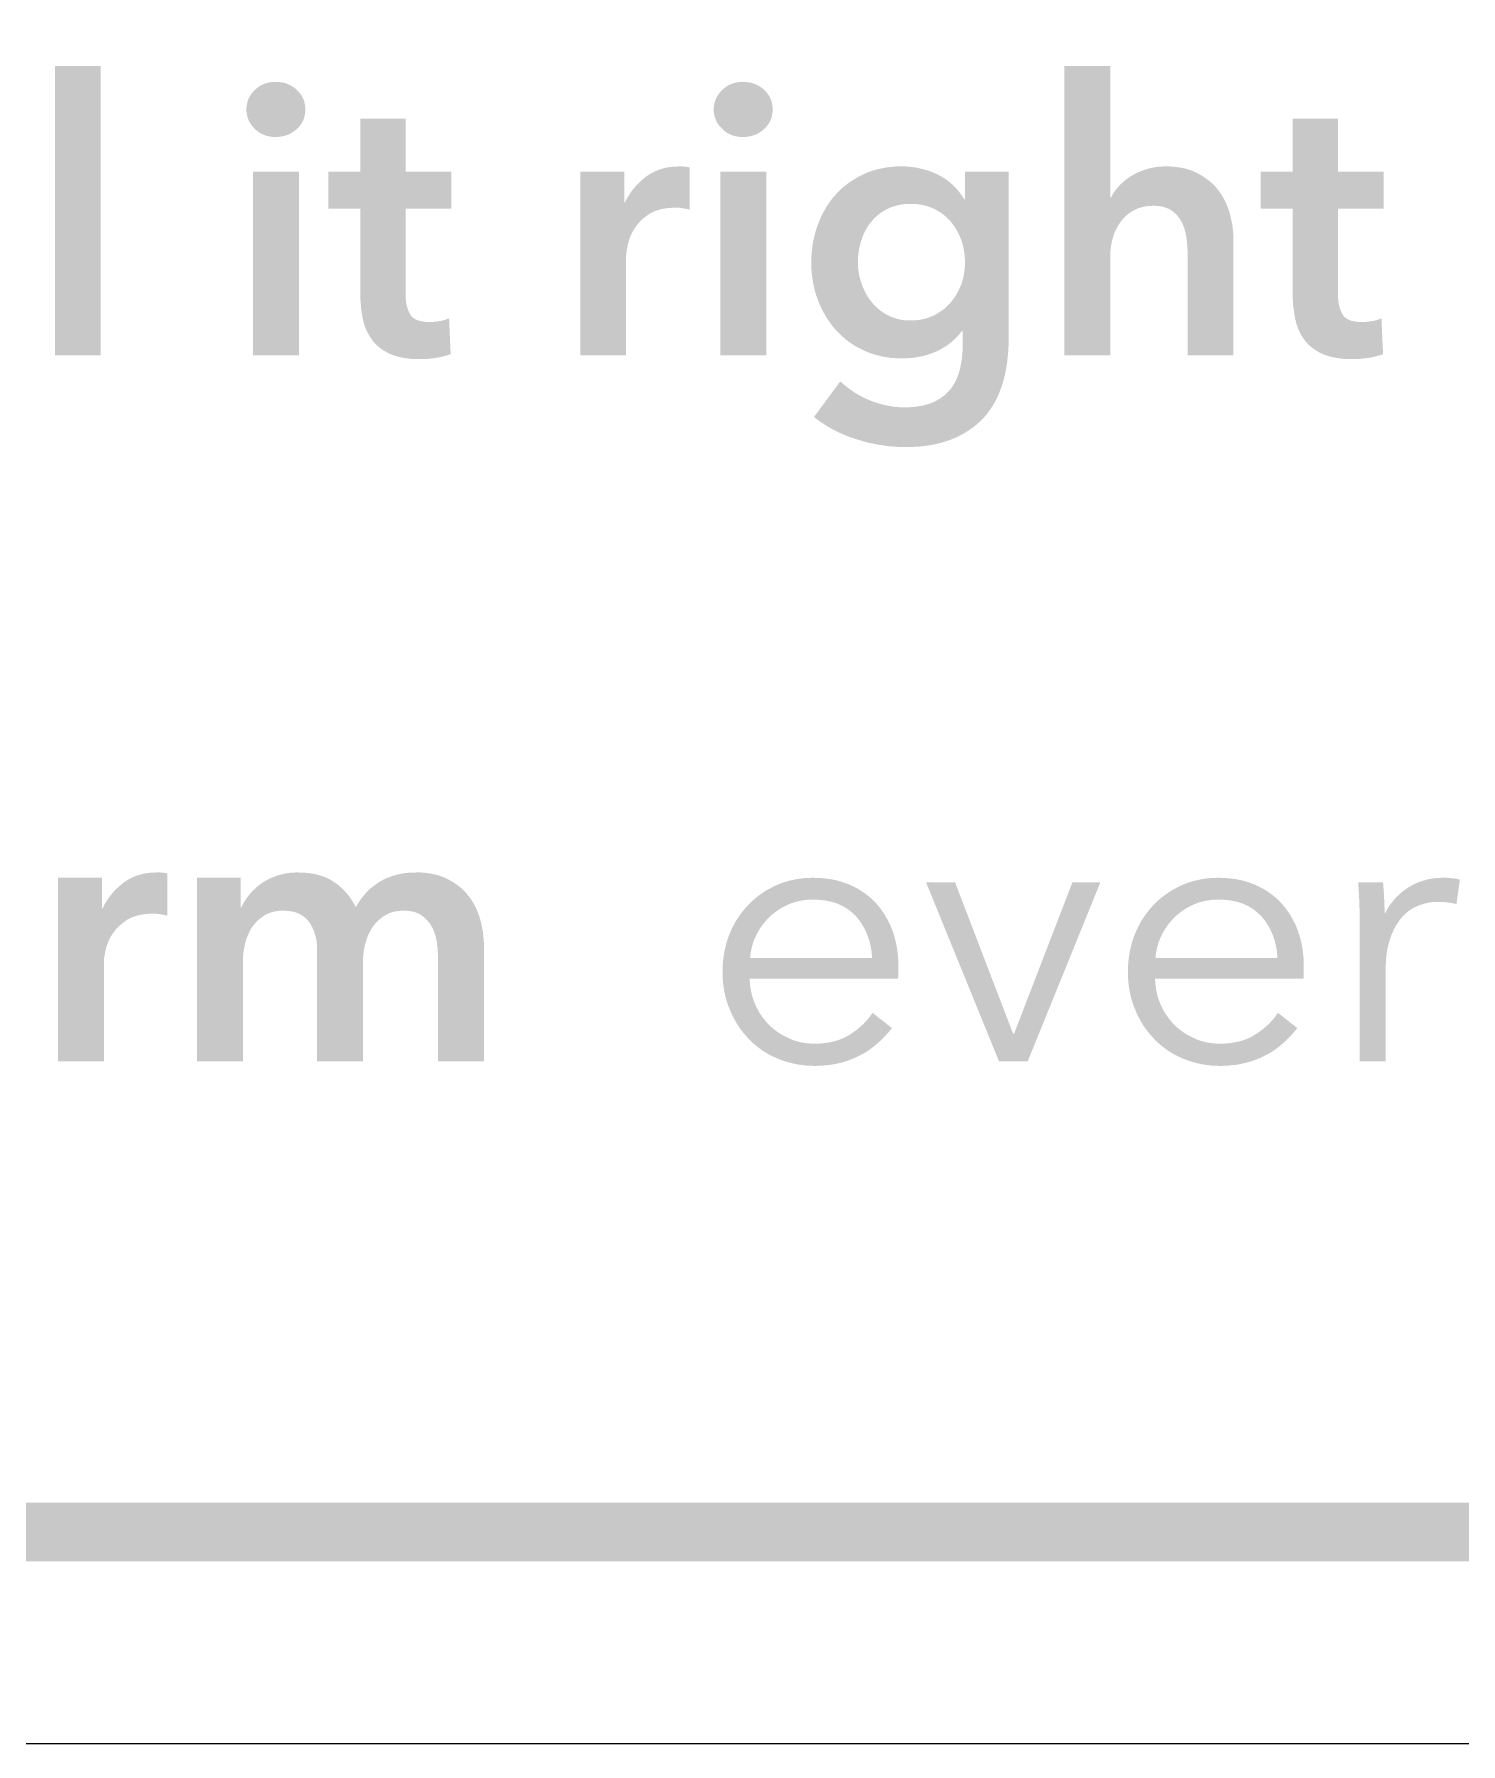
# Model space of a CAD drawing. Header units: millimetres. Extents: x 6 to 297, y 55 to 451.
# Drawn here: x 215.99 to 225.69, y 225.36 to 236.98 of the extents above; entities that cross this region are included whole.
import ezdxf

# ---------------------------------------------------------------- set-up
doc = ezdxf.new("R2010")
doc.units = ezdxf.units.MM
doc.layers.add('CUT', color=1, linetype='Continuous')
doc.layers.add('RASTER', color=7, linetype='Continuous')

msp = doc.modelspace()

# ---------------------------------------------------------------- hatches: boundary and pattern name
at = {"layer": 'RASTER'}
h = msp.add_hatch(color=7, dxfattribs=at)
h.paths.add_polyline_path([(208.2, 263.8), (208.234, 264.316), (208.337, 264.763), (208.509, 265.141), (208.75, 265.45), (209.059, 265.691), (209.438, 265.863), (209.884, 265.966), (210.4, 266), (266.489, 266), (267.005, 265.966), (267.452, 265.863), (267.83, 265.691), (268.139, 265.45), (268.38, 265.141), (268.552, 264.763), (268.655, 264.316), (268.689, 263.8), (268.689, 228.8), (268.655, 228.284), (268.552, 227.837), (268.38, 227.459), (268.139, 227.15), (267.83, 226.909), (267.452, 226.738), (267.005, 226.634), (266.489, 226.6), (210.4, 226.6), (209.884, 226.634), (209.438, 226.737), (209.059, 226.909), (208.75, 227.15), (208.509, 227.459), (208.337, 227.837), (208.234, 228.284), (208.2, 228.8)])
h.paths.add_polyline_path([(208.6, 263.8), (208.6, 228.8), (208.628, 228.378), (208.712, 228.013), (208.853, 227.703), (209.05, 227.45), (209.303, 227.253), (209.613, 227.112), (209.978, 227.028), (210.4, 227), (266.489, 227), (266.911, 227.028), (267.277, 227.113), (267.586, 227.253), (267.839, 227.45), (268.036, 227.703), (268.177, 228.013), (268.261, 228.378), (268.289, 228.8), (268.289, 263.8), (268.261, 264.222), (268.177, 264.588), (268.036, 264.897), (267.839, 265.15), (267.586, 265.347), (267.277, 265.488), (266.911, 265.572), (266.489, 265.6), (210.4, 265.6), (209.978, 265.572), (209.613, 265.488), (209.303, 265.347), (209.05, 265.15), (208.853, 264.897), (208.712, 264.588), (208.628, 264.222), (208.6, 263.8)], flags=0)
for points in [[(216.129, 236.766), (216.441, 236.766), (216.441, 234.8), (216.129, 234.8)], [(223.682, 236.084), (223.712, 236.084), (223.741, 236.082), (223.769, 236.078), (223.795, 236.074), (223.821, 236.068), (223.845, 236.06), (223.869, 236.052), (223.891, 236.041), (223.912, 236.03), (223.933, 236.018), (223.952, 236.005), (223.97, 235.992), (223.988, 235.977), (224.004, 235.962), (224.02, 235.946), (224.034, 235.928), (224.048, 235.911), (224.06, 235.892), (224.072, 235.873), (224.083, 235.853), (224.092, 235.833), (224.101, 235.811), (224.109, 235.79), (224.116, 235.767), (224.122, 235.744), (224.127, 235.721), (224.132, 235.698), (224.136, 235.675), (224.138, 235.651), (224.14, 235.628), (224.142, 235.604), (224.142, 235.58), (224.142, 234.8), (223.83, 234.8), (223.83, 235.486), (223.83, 235.5), (223.83, 235.514), (223.829, 235.528), (223.828, 235.542), (223.827, 235.556), (223.826, 235.57), (223.824, 235.585), (223.822, 235.599), (223.82, 235.614), (223.817, 235.628), (223.814, 235.642), (223.81, 235.655), (223.806, 235.669), (223.801, 235.681), (223.796, 235.694), (223.79, 235.706), (223.783, 235.718), (223.776, 235.729), (223.768, 235.74), (223.76, 235.75), (223.751, 235.76), (223.741, 235.769), (223.731, 235.777), (223.72, 235.785), (223.708, 235.793), (223.695, 235.799), (223.681, 235.804), (223.667, 235.809), (223.651, 235.812), (223.634, 235.815), (223.617, 235.816), (223.599, 235.817), (223.58, 235.816), (223.562, 235.815), (223.545, 235.813), (223.528, 235.809), (223.512, 235.805), (223.497, 235.801), (223.483, 235.795), (223.469, 235.788), (223.455, 235.781), (223.442, 235.772), (223.43, 235.764), (223.419, 235.755), (223.407, 235.745), (223.397, 235.734), (223.387, 235.723), (223.378, 235.711), (223.369, 235.699), (223.361, 235.687), (223.353, 235.674), (223.346, 235.66), (223.339, 235.647), (223.333, 235.633), (223.328, 235.618), (223.323, 235.603), (223.319, 235.588), (223.315, 235.573), (223.312, 235.558), (223.309, 235.543), (223.307, 235.528), (223.306, 235.512), (223.305, 235.497), (223.305, 235.481), (223.305, 234.8), (222.993, 234.8), (222.993, 236.766), (223.305, 236.766), (223.305, 235.874), (223.31, 235.874), (223.315, 235.884), (223.32, 235.893), (223.326, 235.903), (223.332, 235.912), (223.339, 235.922), (223.347, 235.932), (223.355, 235.941), (223.363, 235.95), (223.372, 235.96), (223.382, 235.969), (223.391, 235.978), (223.401, 235.986), (223.412, 235.995), (223.423, 236.003), (223.434, 236.011), (223.445, 236.018), (223.457, 236.025), (223.469, 236.032), (223.482, 236.039), (223.495, 236.045), (223.509, 236.051), (223.523, 236.056), (223.537, 236.061), (223.552, 236.066), (223.567, 236.07), (223.582, 236.074), (223.598, 236.077), (223.614, 236.08), (223.631, 236.082), (223.647, 236.083), (223.664, 236.084), (223.682, 236.084)], [(217.988, 235.798), (217.988, 236.048), (218.206, 236.048), (218.206, 236.409), (218.513, 236.409), (218.513, 236.048), (218.825, 236.048), (218.825, 235.798), (218.513, 235.798), (218.513, 235.219), (218.513, 235.198), (218.515, 235.179), (218.517, 235.16), (218.52, 235.143), (218.525, 235.126), (218.53, 235.11), (218.536, 235.095), (218.543, 235.081), (218.552, 235.068), (218.562, 235.057), (218.576, 235.048), (218.591, 235.04), (218.609, 235.034), (218.629, 235.03), (218.652, 235.027), (218.677, 235.026), (218.685, 235.026), (218.693, 235.027), (218.701, 235.027), (218.709, 235.028), (218.718, 235.029), (218.727, 235.03), (218.735, 235.031), (218.744, 235.033), (218.753, 235.034), (218.762, 235.036), (218.771, 235.038), (218.779, 235.041), (218.787, 235.043), (218.795, 235.046), (218.802, 235.049), (218.809, 235.052), (218.82, 234.808), (218.809, 234.804), (218.798, 234.8), (218.786, 234.797), (218.774, 234.794), (218.762, 234.791), (218.749, 234.788), (218.735, 234.785), (218.721, 234.783), (218.707, 234.781), (218.693, 234.779), (218.679, 234.778), (218.665, 234.776), (218.652, 234.775), (218.638, 234.775), (218.625, 234.774), (218.612, 234.774), (218.581, 234.775), (218.552, 234.776), (218.525, 234.779), (218.499, 234.783), (218.474, 234.788), (218.451, 234.794), (218.429, 234.801), (218.409, 234.809), (218.39, 234.818), (218.372, 234.828), (218.355, 234.839), (218.339, 234.851), (218.324, 234.863), (218.31, 234.876), (218.297, 234.89), (218.286, 234.905), (218.275, 234.921), (218.265, 234.937), (218.255, 234.954), (218.247, 234.971), (218.24, 234.989), (218.233, 235.007), (218.228, 235.026), (218.223, 235.046), (218.219, 235.066), (218.216, 235.086), (218.213, 235.107), (218.21, 235.128), (218.209, 235.149), (218.207, 235.171), (218.206, 235.193), (218.206, 235.216), (218.206, 235.798)], [(224.327, 235.798), (224.327, 236.048), (224.545, 236.048), (224.545, 236.409), (224.852, 236.409), (224.852, 236.048), (225.164, 236.048), (225.164, 235.798), (224.852, 235.798), (224.852, 235.219), (224.852, 235.198), (224.854, 235.179), (224.856, 235.16), (224.859, 235.143), (224.863, 235.126), (224.869, 235.11), (224.875, 235.095), (224.882, 235.081), (224.89, 235.068), (224.901, 235.057), (224.915, 235.048), (224.93, 235.04), (224.948, 235.034), (224.968, 235.03), (224.991, 235.027), (225.016, 235.026), (225.023, 235.026), (225.032, 235.027), (225.04, 235.027), (225.048, 235.028), (225.057, 235.029), (225.065, 235.03), (225.074, 235.031), (225.083, 235.033), (225.092, 235.034), (225.101, 235.036), (225.109, 235.038), (225.118, 235.041), (225.126, 235.043), (225.133, 235.046), (225.141, 235.049), (225.148, 235.052), (225.159, 234.808), (225.148, 234.804), (225.137, 234.8), (225.125, 234.797), (225.113, 234.794), (225.101, 234.791), (225.087, 234.788), (225.074, 234.785), (225.06, 234.783), (225.046, 234.781), (225.032, 234.779), (225.018, 234.778), (225.004, 234.776), (224.99, 234.775), (224.977, 234.775), (224.964, 234.774), (224.951, 234.774), (224.92, 234.775), (224.891, 234.776), (224.864, 234.779), (224.838, 234.783), (224.813, 234.788), (224.79, 234.794), (224.768, 234.801), (224.748, 234.809), (224.729, 234.818), (224.711, 234.828), (224.694, 234.839), (224.678, 234.851), (224.663, 234.863), (224.649, 234.876), (224.636, 234.89), (224.624, 234.905), (224.613, 234.921), (224.603, 234.937), (224.594, 234.954), (224.586, 234.971), (224.579, 234.989), (224.572, 235.007), (224.567, 235.026), (224.562, 235.046), (224.558, 235.066), (224.555, 235.086), (224.552, 235.107), (224.549, 235.128), (224.547, 235.149), (224.546, 235.171), (224.545, 235.193), (224.545, 235.216), (224.545, 235.798)], [(219.701, 236.048), (220, 236.048), (220, 235.84), (220.005, 235.84), (220.019, 235.867), (220.034, 235.892), (220.05, 235.916), (220.068, 235.939), (220.087, 235.96), (220.107, 235.98), (220.128, 235.999), (220.151, 236.017), (220.175, 236.033), (220.2, 236.046), (220.226, 236.058), (220.252, 236.067), (220.28, 236.075), (220.309, 236.08), (220.339, 236.083), (220.369, 236.084), (220.374, 236.084), (220.379, 236.084), (220.383, 236.084), (220.388, 236.084), (220.393, 236.084), (220.398, 236.084), (220.403, 236.083), (220.408, 236.083), (220.414, 236.083), (220.418, 236.082), (220.423, 236.082), (220.428, 236.081), (220.432, 236.08), (220.437, 236.079), (220.441, 236.078), (220.445, 236.077), (220.445, 235.791), (220.437, 235.792), (220.43, 235.794), (220.423, 235.796), (220.416, 235.797), (220.409, 235.798), (220.403, 235.799), (220.397, 235.8), (220.392, 235.801), (220.386, 235.802), (220.381, 235.802), (220.375, 235.803), (220.37, 235.803), (220.364, 235.803), (220.359, 235.803), (220.354, 235.804), (220.349, 235.804), (220.323, 235.803), (220.298, 235.801), (220.275, 235.798), (220.252, 235.794), (220.232, 235.788), (220.212, 235.782), (220.194, 235.774), (220.177, 235.765), (220.161, 235.755), (220.146, 235.744), (220.132, 235.733), (220.119, 235.722), (220.107, 235.71), (220.096, 235.697), (220.085, 235.684), (220.076, 235.671), (220.067, 235.657), (220.059, 235.644), (220.052, 235.63), (220.045, 235.616), (220.039, 235.602), (220.034, 235.588), (220.03, 235.573), (220.026, 235.559), (220.023, 235.545), (220.021, 235.532), (220.018, 235.52), (220.016, 235.508), (220.015, 235.497), (220.014, 235.487), (220.013, 235.477), (220.013, 235.468), (220.013, 234.8), (219.701, 234.8)], [(216.15, 231.248), (216.449, 231.248), (216.449, 231.04), (216.454, 231.04), (216.467, 231.067), (216.482, 231.092), (216.499, 231.116), (216.516, 231.139), (216.535, 231.16), (216.555, 231.18), (216.577, 231.199), (216.599, 231.217), (216.623, 231.233), (216.648, 231.246), (216.674, 231.258), (216.701, 231.267), (216.729, 231.275), (216.757, 231.28), (216.787, 231.283), (216.818, 231.284), (216.822, 231.284), (216.827, 231.284), (216.832, 231.284), (216.837, 231.284), (216.842, 231.284), (216.847, 231.284), (216.852, 231.283), (216.857, 231.283), (216.862, 231.283), (216.867, 231.282), (216.872, 231.282), (216.876, 231.281), (216.881, 231.28), (216.885, 231.279), (216.889, 231.278), (216.893, 231.277), (216.893, 230.991), (216.886, 230.992), (216.878, 230.994), (216.871, 230.996), (216.864, 230.997), (216.858, 230.998), (216.852, 230.999), (216.846, 231), (216.84, 231.001), (216.834, 231.002), (216.829, 231.002), (216.824, 231.003), (216.818, 231.003), (216.813, 231.003), (216.807, 231.003), (216.802, 231.004), (216.797, 231.004), (216.771, 231.003), (216.746, 231.001), (216.723, 230.998), (216.701, 230.994), (216.68, 230.988), (216.661, 230.982), (216.642, 230.974), (216.625, 230.965), (216.61, 230.955), (216.595, 230.944), (216.581, 230.933), (216.568, 230.922), (216.555, 230.91), (216.544, 230.897), (216.534, 230.884), (216.524, 230.871), (216.515, 230.857), (216.507, 230.844), (216.5, 230.83), (216.493, 230.816), (216.488, 230.802), (216.483, 230.788), (216.478, 230.773), (216.475, 230.759), (216.472, 230.745), (216.469, 230.732), (216.467, 230.72), (216.465, 230.708), (216.463, 230.697), (216.462, 230.687), (216.462, 230.677), (216.462, 230.668), (216.462, 230), (216.15, 230)], [(218.586, 231.284), (218.616, 231.284), (218.645, 231.282), (218.673, 231.278), (218.699, 231.274), (218.725, 231.268), (218.749, 231.26), (218.773, 231.252), (218.795, 231.241), (218.816, 231.23), (218.837, 231.218), (218.856, 231.205), (218.874, 231.192), (218.892, 231.177), (218.908, 231.162), (218.924, 231.146), (218.938, 231.128), (218.952, 231.111), (218.964, 231.092), (218.976, 231.073), (218.987, 231.053), (218.996, 231.033), (219.005, 231.011), (219.013, 230.99), (219.02, 230.967), (219.026, 230.944), (219.031, 230.921), (219.036, 230.898), (219.04, 230.875), (219.042, 230.851), (219.044, 230.828), (219.046, 230.804), (219.046, 230.78), (219.046, 230), (218.734, 230), (218.734, 230.692), (218.734, 230.705), (218.734, 230.719), (218.733, 230.733), (218.732, 230.747), (218.731, 230.762), (218.73, 230.776), (218.728, 230.791), (218.726, 230.806), (218.724, 230.821), (218.721, 230.835), (218.718, 230.849), (218.714, 230.863), (218.709, 230.876), (218.704, 230.889), (218.699, 230.902), (218.692, 230.914), (218.686, 230.926), (218.678, 230.937), (218.67, 230.948), (218.662, 230.958), (218.652, 230.967), (218.642, 230.977), (218.632, 230.985), (218.621, 230.993), (218.609, 231.001), (218.596, 231.007), (218.583, 231.012), (218.568, 231.017), (218.552, 231.02), (218.536, 231.022), (218.518, 231.024), (218.5, 231.024), (218.482, 231.024), (218.465, 231.022), (218.448, 231.02), (218.432, 231.017), (218.417, 231.012), (218.403, 231.007), (218.389, 231.001), (218.375, 230.993), (218.362, 230.985), (218.35, 230.976), (218.339, 230.967), (218.328, 230.957), (218.317, 230.947), (218.307, 230.936), (218.298, 230.925), (218.289, 230.913), (218.281, 230.9), (218.274, 230.887), (218.267, 230.874), (218.26, 230.86), (218.254, 230.846), (218.249, 230.832), (218.244, 230.817), (218.24, 230.802), (218.236, 230.787), (218.233, 230.772), (218.23, 230.756), (218.228, 230.741), (218.227, 230.726), (218.225, 230.711), (218.225, 230.696), (218.224, 230.681), (218.224, 230), (217.912, 230), (217.912, 230.754), (217.912, 230.783), (217.909, 230.81), (217.905, 230.836), (217.898, 230.861), (217.891, 230.885), (217.881, 230.907), (217.87, 230.928), (217.857, 230.948), (217.842, 230.966), (217.825, 230.981), (217.806, 230.994), (217.785, 231.005), (217.762, 231.014), (217.737, 231.02), (217.71, 231.023), (217.681, 231.024), (217.664, 231.024), (217.647, 231.023), (217.631, 231.02), (217.615, 231.017), (217.6, 231.013), (217.586, 231.008), (217.572, 231.002), (217.559, 230.995), (217.546, 230.987), (217.534, 230.978), (217.523, 230.97), (217.512, 230.96), (217.501, 230.951), (217.492, 230.94), (217.483, 230.929), (217.474, 230.918), (217.466, 230.906), (217.459, 230.894), (217.452, 230.881), (217.446, 230.867), (217.44, 230.854), (217.434, 230.84), (217.429, 230.825), (217.425, 230.81), (217.421, 230.795), (217.418, 230.779), (217.415, 230.764), (217.412, 230.748), (217.41, 230.733), (217.409, 230.718), (217.408, 230.702), (217.408, 230.686), (217.408, 230), (217.096, 230), (217.096, 231.248), (217.392, 231.248), (217.392, 231.048), (217.398, 231.048), (217.403, 231.059), (217.409, 231.071), (217.415, 231.082), (217.422, 231.093), (217.429, 231.104), (217.437, 231.115), (217.445, 231.126), (217.454, 231.136), (217.462, 231.146), (217.472, 231.157), (217.482, 231.166), (217.492, 231.176), (217.502, 231.185), (217.513, 231.194), (217.525, 231.203), (217.537, 231.212), (217.549, 231.22), (217.562, 231.228), (217.575, 231.235), (217.588, 231.242), (217.602, 231.248), (217.617, 231.254), (217.632, 231.26), (217.647, 231.265), (217.663, 231.269), (217.679, 231.273), (217.696, 231.277), (217.713, 231.28), (217.73, 231.282), (217.748, 231.283), (217.766, 231.284), (217.785, 231.284), (217.821, 231.283), (217.855, 231.28), (217.887, 231.275), (217.918, 231.268), (217.948, 231.259), (217.976, 231.248), (218.002, 231.235), (218.027, 231.219), (218.05, 231.203), (218.072, 231.184), (218.093, 231.165), (218.112, 231.144), (218.13, 231.122), (218.146, 231.099), (218.161, 231.074), (218.175, 231.048), (218.191, 231.076), (218.209, 231.102), (218.228, 231.126), (218.248, 231.149), (218.269, 231.17), (218.292, 231.189), (218.316, 231.207), (218.341, 231.223), (218.368, 231.238), (218.396, 231.25), (218.425, 231.261), (218.455, 231.269), (218.486, 231.276), (218.518, 231.281), (218.551, 231.283), (218.586, 231.284)], [(222.743, 230), (222.548, 230), (222.052, 231.217), (222.249, 231.217), (222.644, 230.187), (222.65, 230.187), (223.047, 231.217), (223.237, 231.217)], [(225, 230.949), (225, 230.962), (225, 230.975), (225, 230.99), (224.999, 231.006), (224.999, 231.022), (224.999, 231.039), (224.998, 231.057), (224.997, 231.076), (224.997, 231.096), (224.996, 231.114), (224.995, 231.133), (224.994, 231.15), (224.993, 231.168), (224.992, 231.185), (224.991, 231.201), (224.99, 231.217), (225.159, 231.217), (225.16, 231.204), (225.161, 231.191), (225.162, 231.178), (225.163, 231.165), (225.164, 231.151), (225.165, 231.137), (225.166, 231.122), (225.166, 231.108), (225.167, 231.093), (225.168, 231.079), (225.168, 231.066), (225.168, 231.053), (225.169, 231.041), (225.169, 231.03), (225.169, 231.019), (225.169, 231.009), (225.174, 231.009), (225.188, 231.035), (225.203, 231.06), (225.221, 231.083), (225.239, 231.105), (225.26, 231.126), (225.281, 231.146), (225.305, 231.164), (225.33, 231.182), (225.357, 231.197), (225.384, 231.211), (225.412, 231.222), (225.441, 231.231), (225.47, 231.239), (225.501, 231.244), (225.532, 231.247), (225.564, 231.248), (225.573, 231.248), (225.581, 231.248), (225.589, 231.248), (225.596, 231.247), (225.604, 231.247), (225.611, 231.247), (225.618, 231.246), (225.625, 231.245), (225.632, 231.245), (225.639, 231.244), (225.646, 231.243), (225.653, 231.242), (225.66, 231.24), (225.667, 231.239), (225.674, 231.237), (225.681, 231.235), (225.658, 231.069), (225.654, 231.07), (225.649, 231.071), (225.643, 231.073), (225.637, 231.074), (225.63, 231.075), (225.623, 231.076), (225.615, 231.078), (225.606, 231.079), (225.597, 231.08), (225.588, 231.081), (225.579, 231.082), (225.569, 231.083), (225.56, 231.083), (225.551, 231.084), (225.542, 231.084), (225.533, 231.084), (225.516, 231.084), (225.498, 231.083), (225.481, 231.081), (225.464, 231.078), (225.447, 231.074), (225.431, 231.07), (225.414, 231.064), (225.398, 231.058), (225.382, 231.051), (225.366, 231.043), (225.351, 231.034), (225.337, 231.025), (225.323, 231.014), (225.31, 231.002), (225.297, 230.99), (225.285, 230.976), (225.273, 230.962), (225.262, 230.946), (225.251, 230.93), (225.241, 230.913), (225.232, 230.894), (225.223, 230.875), (225.214, 230.855), (225.207, 230.833), (225.2, 230.811), (225.194, 230.788), (225.188, 230.763), (225.184, 230.737), (225.181, 230.711), (225.179, 230.683), (225.177, 230.654), (225.177, 230.624), (225.177, 230), (225, 230), (225, 230.949)]]:
    msp.add_hatch(color=7, dxfattribs=at).paths.add_polyline_path(points)
h = msp.add_hatch(color=7, dxfattribs=at)
h.paths.add_polyline_path([(217.476, 236.048), (217.788, 236.048), (217.788, 234.8), (217.476, 234.8)])
h.paths.add_polyline_path([(217.431, 236.472), (217.432, 236.49), (217.435, 236.508), (217.439, 236.526), (217.445, 236.542), (217.453, 236.558), (217.463, 236.574), (217.474, 236.589), (217.487, 236.603), (217.502, 236.616), (217.517, 236.628), (217.533, 236.637), (217.551, 236.645), (217.569, 236.651), (217.588, 236.656), (217.608, 236.658), (217.629, 236.659), (217.65, 236.658), (217.67, 236.656), (217.69, 236.652), (217.708, 236.646), (217.726, 236.638), (217.742, 236.629), (217.758, 236.618), (217.773, 236.606), (217.787, 236.592), (217.799, 236.577), (217.809, 236.562), (217.817, 236.546), (217.824, 236.528), (217.828, 236.51), (217.831, 236.492), (217.832, 236.472), (217.831, 236.452), (217.828, 236.433), (217.824, 236.415), (217.817, 236.398), (217.809, 236.382), (217.799, 236.366), (217.787, 236.352), (217.773, 236.338), (217.758, 236.325), (217.742, 236.315), (217.726, 236.305), (217.708, 236.298), (217.69, 236.292), (217.67, 236.288), (217.65, 236.285), (217.629, 236.285), (217.608, 236.285), (217.588, 236.288), (217.569, 236.292), (217.551, 236.299), (217.533, 236.306), (217.517, 236.316), (217.502, 236.327), (217.487, 236.341), (217.474, 236.355), (217.463, 236.37), (217.453, 236.385), (217.445, 236.401), (217.439, 236.418), (217.435, 236.435), (217.432, 236.453), (217.431, 236.472)])
h = msp.add_hatch(color=7, dxfattribs=at)
h.paths.add_polyline_path([(220.653, 236.048), (220.965, 236.048), (220.965, 234.8), (220.653, 234.8)])
h.paths.add_polyline_path([(220.609, 236.472), (220.609, 236.49), (220.612, 236.508), (220.616, 236.526), (220.623, 236.542), (220.63, 236.558), (220.64, 236.574), (220.651, 236.589), (220.665, 236.603), (220.679, 236.616), (220.694, 236.628), (220.711, 236.637), (220.728, 236.645), (220.746, 236.651), (220.765, 236.656), (220.785, 236.658), (220.806, 236.659), (220.827, 236.658), (220.847, 236.656), (220.867, 236.652), (220.885, 236.646), (220.903, 236.638), (220.92, 236.629), (220.935, 236.618), (220.951, 236.606), (220.964, 236.592), (220.976, 236.577), (220.986, 236.562), (220.994, 236.546), (221.001, 236.528), (221.005, 236.51), (221.008, 236.492), (221.009, 236.472), (221.008, 236.452), (221.005, 236.433), (221.001, 236.415), (220.994, 236.398), (220.986, 236.382), (220.976, 236.366), (220.964, 236.352), (220.951, 236.338), (220.935, 236.325), (220.92, 236.315), (220.903, 236.305), (220.885, 236.298), (220.867, 236.292), (220.847, 236.288), (220.827, 236.285), (220.806, 236.285), (220.785, 236.285), (220.765, 236.288), (220.746, 236.292), (220.728, 236.299), (220.711, 236.306), (220.694, 236.316), (220.679, 236.327), (220.665, 236.341), (220.651, 236.355), (220.64, 236.37), (220.63, 236.385), (220.623, 236.401), (220.616, 236.418), (220.612, 236.435), (220.609, 236.453), (220.609, 236.472)])
h = msp.add_hatch(color=7, dxfattribs=at)
h.paths.add_polyline_path([(222.613, 236.048), (222.613, 234.912), (222.613, 234.87), (222.611, 234.829), (222.607, 234.79), (222.603, 234.751), (222.597, 234.713), (222.59, 234.677), (222.581, 234.641), (222.572, 234.606), (222.56, 234.573), (222.548, 234.541), (222.534, 234.51), (222.519, 234.48), (222.502, 234.452), (222.484, 234.425), (222.464, 234.399), (222.443, 234.375), (222.42, 234.352), (222.397, 234.33), (222.371, 234.31), (222.344, 234.291), (222.316, 234.273), (222.287, 234.257), (222.256, 234.242), (222.223, 234.228), (222.189, 234.216), (222.154, 234.205), (222.117, 234.196), (222.078, 234.189), (222.038, 234.183), (221.997, 234.179), (221.953, 234.177), (221.909, 234.176), (221.89, 234.176), (221.87, 234.177), (221.851, 234.178), (221.831, 234.179), (221.811, 234.181), (221.79, 234.183), (221.77, 234.186), (221.749, 234.189), (221.728, 234.192), (221.707, 234.196), (221.686, 234.201), (221.665, 234.205), (221.644, 234.21), (221.623, 234.216), (221.603, 234.222), (221.582, 234.228), (221.562, 234.235), (221.542, 234.242), (221.522, 234.249), (221.502, 234.257), (221.482, 234.266), (221.463, 234.274), (221.444, 234.283), (221.425, 234.293), (221.406, 234.303), (221.388, 234.313), (221.371, 234.324), (221.354, 234.335), (221.337, 234.346), (221.321, 234.357), (221.305, 234.369), (221.29, 234.381), (221.469, 234.623), (221.492, 234.602), (221.516, 234.583), (221.541, 234.565), (221.566, 234.547), (221.592, 234.532), (221.619, 234.517), (221.646, 234.504), (221.675, 234.492), (221.703, 234.481), (221.732, 234.472), (221.761, 234.464), (221.79, 234.458), (221.819, 234.453), (221.848, 234.449), (221.877, 234.447), (221.906, 234.446), (221.933, 234.447), (221.96, 234.448), (221.985, 234.451), (222.009, 234.455), (222.032, 234.459), (222.054, 234.465), (222.075, 234.471), (222.095, 234.479), (222.113, 234.487), (222.131, 234.497), (222.148, 234.507), (222.163, 234.518), (222.178, 234.529), (222.192, 234.542), (222.205, 234.555), (222.217, 234.569), (222.228, 234.583), (222.238, 234.599), (222.247, 234.614), (222.256, 234.631), (222.263, 234.648), (222.27, 234.666), (222.276, 234.685), (222.282, 234.704), (222.286, 234.724), (222.29, 234.744), (222.294, 234.764), (222.296, 234.786), (222.298, 234.807), (222.3, 234.83), (222.301, 234.852), (222.301, 234.875), (222.301, 234.966), (222.296, 234.966), (222.279, 234.944), (222.26, 234.924), (222.24, 234.904), (222.219, 234.886), (222.197, 234.869), (222.173, 234.854), (222.149, 234.84), (222.123, 234.827), (222.096, 234.816), (222.069, 234.806), (222.041, 234.798), (222.012, 234.791), (221.982, 234.786), (221.951, 234.782), (221.92, 234.78), (221.888, 234.779), (221.853, 234.78), (221.819, 234.782), (221.786, 234.787), (221.754, 234.792), (221.722, 234.8), (221.692, 234.808), (221.662, 234.819), (221.633, 234.831), (221.605, 234.845), (221.578, 234.859), (221.552, 234.875), (221.527, 234.892), (221.504, 234.91), (221.481, 234.93), (221.46, 234.95), (221.439, 234.972), (221.42, 234.994), (221.402, 235.018), (221.385, 235.042), (221.369, 235.067), (221.354, 235.094), (221.34, 235.121), (221.327, 235.149), (221.316, 235.178), (221.305, 235.208), (221.296, 235.238), (221.289, 235.269), (221.283, 235.3), (221.278, 235.332), (221.274, 235.364), (221.272, 235.396), (221.272, 235.429), (221.272, 235.463), (221.274, 235.496), (221.278, 235.528), (221.282, 235.561), (221.288, 235.592), (221.296, 235.623), (221.304, 235.654), (221.315, 235.684), (221.326, 235.713), (221.338, 235.742), (221.352, 235.769), (221.367, 235.796), (221.382, 235.821), (221.399, 235.846), (221.417, 235.869), (221.437, 235.892), (221.457, 235.914), (221.478, 235.934), (221.501, 235.953), (221.524, 235.971), (221.549, 235.988), (221.575, 236.004), (221.601, 236.019), (221.629, 236.032), (221.658, 236.045), (221.687, 236.055), (221.718, 236.064), (221.749, 236.071), (221.781, 236.077), (221.814, 236.081), (221.848, 236.084), (221.883, 236.084), (221.915, 236.084), (221.948, 236.081), (221.979, 236.077), (222.011, 236.071), (222.041, 236.063), (222.071, 236.054), (222.101, 236.043), (222.13, 236.03), (222.157, 236.015), (222.184, 235.999), (222.209, 235.98), (222.232, 235.96), (222.254, 235.938), (222.275, 235.914), (222.294, 235.888), (222.312, 235.861), (222.317, 235.861), (222.317, 236.048)])
h.paths.add_polyline_path([(221.948, 235.83), (221.926, 235.829), (221.906, 235.828), (221.886, 235.825), (221.867, 235.822), (221.848, 235.817), (221.83, 235.812), (221.812, 235.806), (221.796, 235.798), (221.779, 235.79), (221.764, 235.781), (221.749, 235.772), (221.734, 235.762), (221.721, 235.751), (221.708, 235.739), (221.695, 235.727), (221.684, 235.714), (221.673, 235.7), (221.662, 235.686), (221.653, 235.671), (221.643, 235.656), (221.635, 235.64), (221.627, 235.623), (221.62, 235.606), (221.614, 235.588), (221.608, 235.569), (221.603, 235.551), (221.598, 235.532), (221.595, 235.512), (221.592, 235.493), (221.59, 235.473), (221.589, 235.452), (221.589, 235.432), (221.589, 235.413), (221.59, 235.394), (221.592, 235.376), (221.595, 235.358), (221.598, 235.34), (221.603, 235.322), (221.608, 235.304), (221.614, 235.286), (221.62, 235.269), (221.627, 235.252), (221.635, 235.236), (221.643, 235.22), (221.652, 235.204), (221.662, 235.189), (221.673, 235.174), (221.684, 235.16), (221.695, 235.146), (221.708, 235.134), (221.721, 235.121), (221.734, 235.11), (221.749, 235.099), (221.764, 235.089), (221.779, 235.079), (221.796, 235.07), (221.812, 235.062), (221.83, 235.056), (221.848, 235.05), (221.866, 235.045), (221.885, 235.041), (221.904, 235.039), (221.924, 235.037), (221.945, 235.037), (221.966, 235.037), (221.987, 235.039), (222.007, 235.041), (222.027, 235.045), (222.046, 235.049), (222.064, 235.055), (222.082, 235.061), (222.1, 235.069), (222.117, 235.078), (222.133, 235.087), (222.148, 235.097), (222.163, 235.107), (222.178, 235.118), (222.191, 235.13), (222.204, 235.143), (222.217, 235.156), (222.228, 235.17), (222.239, 235.185), (222.25, 235.2), (222.259, 235.215), (222.268, 235.231), (222.276, 235.248), (222.284, 235.265), (222.291, 235.282), (222.297, 235.3), (222.302, 235.318), (222.307, 235.337), (222.31, 235.355), (222.313, 235.374), (222.315, 235.393), (222.316, 235.412), (222.317, 235.432), (222.316, 235.452), (222.315, 235.472), (222.313, 235.491), (222.31, 235.51), (222.307, 235.53), (222.302, 235.548), (222.297, 235.567), (222.291, 235.585), (222.284, 235.603), (222.276, 235.62), (222.268, 235.637), (222.259, 235.653), (222.25, 235.669), (222.239, 235.684), (222.228, 235.699), (222.217, 235.713), (222.204, 235.726), (222.191, 235.738), (222.178, 235.75), (222.164, 235.761), (222.149, 235.772), (222.134, 235.781), (222.118, 235.79), (222.101, 235.798), (222.084, 235.806), (222.066, 235.812), (222.048, 235.817), (222.029, 235.822), (222.009, 235.825), (221.989, 235.828), (221.969, 235.829), (221.948, 235.83)], flags=0)
h = msp.add_hatch(color=7, dxfattribs=at)
h.paths.add_polyline_path([(221.685, 230.702), (221.682, 230.744), (221.675, 230.784), (221.666, 230.822), (221.653, 230.859), (221.638, 230.894), (221.62, 230.926), (221.599, 230.958), (221.575, 230.987), (221.547, 231.013), (221.518, 231.036), (221.485, 231.056), (221.45, 231.072), (221.412, 231.084), (221.371, 231.093), (221.328, 231.098), (221.282, 231.1), (221.26, 231.099), (221.239, 231.098), (221.218, 231.095), (221.197, 231.092), (221.177, 231.087), (221.157, 231.082), (221.137, 231.075), (221.118, 231.067), (221.1, 231.059), (221.082, 231.05), (221.064, 231.04), (221.047, 231.029), (221.031, 231.018), (221.015, 231.005), (221, 230.993), (220.986, 230.979), (220.972, 230.965), (220.958, 230.95), (220.946, 230.935), (220.934, 230.919), (220.923, 230.903), (220.913, 230.886), (220.903, 230.869), (220.895, 230.852), (220.887, 230.834), (220.879, 230.815), (220.873, 230.797), (220.868, 230.778), (220.864, 230.76), (220.86, 230.741), (220.857, 230.721), (220.856, 230.702)], flags=0)
h.paths.add_polyline_path([(221.864, 230.645), (221.864, 230.64), (221.864, 230.636), (221.864, 230.631), (221.864, 230.626), (221.864, 230.621), (221.864, 230.616), (221.864, 230.611), (221.864, 230.606), (221.864, 230.601), (221.864, 230.595), (221.864, 230.59), (221.864, 230.584), (221.863, 230.579), (221.863, 230.573), (221.862, 230.567), (221.862, 230.562), (220.853, 230.562), (220.854, 230.539), (220.856, 230.517), (220.859, 230.495), (220.863, 230.473), (220.868, 230.452), (220.874, 230.431), (220.881, 230.41), (220.889, 230.39), (220.898, 230.37), (220.908, 230.351), (220.918, 230.332), (220.93, 230.315), (220.942, 230.297), (220.955, 230.281), (220.968, 230.265), (220.983, 230.25), (220.998, 230.235), (221.014, 230.221), (221.031, 230.208), (221.048, 230.196), (221.066, 230.184), (221.084, 230.174), (221.104, 230.164), (221.123, 230.155), (221.144, 230.146), (221.165, 230.139), (221.186, 230.133), (221.207, 230.128), (221.229, 230.125), (221.252, 230.122), (221.274, 230.12), (221.298, 230.12), (221.331, 230.121), (221.364, 230.124), (221.396, 230.129), (221.426, 230.136), (221.455, 230.144), (221.483, 230.155), (221.51, 230.168), (221.536, 230.183), (221.56, 230.2), (221.583, 230.216), (221.604, 230.234), (221.624, 230.252), (221.642, 230.271), (221.659, 230.29), (221.674, 230.31), (221.688, 230.33), (221.82, 230.226), (221.793, 230.193), (221.764, 230.162), (221.735, 230.134), (221.705, 230.108), (221.675, 230.084), (221.644, 230.063), (221.612, 230.045), (221.58, 230.029), (221.547, 230.015), (221.513, 230.002), (221.478, 229.992), (221.444, 229.984), (221.408, 229.977), (221.372, 229.973), (221.335, 229.97), (221.298, 229.969), (221.264, 229.97), (221.231, 229.972), (221.199, 229.976), (221.167, 229.981), (221.136, 229.988), (221.106, 229.996), (221.076, 230.006), (221.047, 230.017), (221.018, 230.03), (220.991, 230.043), (220.964, 230.058), (220.939, 230.074), (220.915, 230.092), (220.891, 230.11), (220.869, 230.13), (220.848, 230.151), (220.828, 230.173), (220.808, 230.196), (220.79, 230.22), (220.773, 230.244), (220.758, 230.27), (220.743, 230.297), (220.729, 230.325), (220.717, 230.354), (220.705, 230.383), (220.695, 230.413), (220.687, 230.444), (220.68, 230.476), (220.675, 230.508), (220.671, 230.541), (220.669, 230.574), (220.668, 230.608), (220.669, 230.643), (220.671, 230.676), (220.675, 230.709), (220.68, 230.741), (220.687, 230.773), (220.695, 230.803), (220.704, 230.834), (220.715, 230.863), (220.727, 230.892), (220.741, 230.92), (220.755, 230.947), (220.771, 230.972), (220.788, 230.997), (220.806, 231.021), (220.825, 231.044), (220.845, 231.066), (220.866, 231.087), (220.889, 231.107), (220.912, 231.125), (220.936, 231.142), (220.96, 231.159), (220.986, 231.173), (221.013, 231.187), (221.04, 231.2), (221.068, 231.211), (221.097, 231.221), (221.127, 231.229), (221.157, 231.236), (221.187, 231.241), (221.218, 231.245), (221.25, 231.247), (221.282, 231.248), (221.317, 231.247), (221.351, 231.245), (221.384, 231.241), (221.417, 231.236), (221.448, 231.229), (221.477, 231.221), (221.506, 231.211), (221.534, 231.2), (221.561, 231.187), (221.587, 231.174), (221.611, 231.159), (221.634, 231.143), (221.656, 231.127), (221.678, 231.109), (221.697, 231.09), (221.716, 231.07), (221.734, 231.049), (221.75, 231.027), (221.766, 231.005), (221.78, 230.981), (221.793, 230.957), (221.806, 230.932), (221.817, 230.906), (221.827, 230.879), (221.836, 230.851), (221.843, 230.823), (221.85, 230.795), (221.855, 230.766), (221.859, 230.736), (221.862, 230.706), (221.864, 230.676), (221.864, 230.645)])
h = msp.add_hatch(color=7, dxfattribs=at)
h.paths.add_polyline_path([(224.441, 230.702), (224.438, 230.744), (224.431, 230.784), (224.422, 230.822), (224.409, 230.859), (224.394, 230.894), (224.376, 230.926), (224.355, 230.958), (224.331, 230.987), (224.303, 231.013), (224.274, 231.036), (224.241, 231.056), (224.206, 231.072), (224.168, 231.084), (224.127, 231.093), (224.084, 231.098), (224.038, 231.1), (224.016, 231.099), (223.995, 231.098), (223.974, 231.095), (223.953, 231.092), (223.933, 231.087), (223.913, 231.082), (223.893, 231.075), (223.874, 231.067), (223.856, 231.059), (223.838, 231.05), (223.82, 231.04), (223.803, 231.029), (223.787, 231.018), (223.771, 231.005), (223.756, 230.993), (223.742, 230.979), (223.728, 230.965), (223.714, 230.95), (223.702, 230.935), (223.69, 230.919), (223.679, 230.903), (223.669, 230.886), (223.659, 230.869), (223.651, 230.852), (223.643, 230.834), (223.635, 230.815), (223.629, 230.797), (223.624, 230.778), (223.62, 230.76), (223.616, 230.741), (223.613, 230.721), (223.612, 230.702)], flags=0)
h.paths.add_polyline_path([(224.62, 230.645), (224.62, 230.64), (224.62, 230.636), (224.62, 230.631), (224.62, 230.626), (224.62, 230.621), (224.62, 230.616), (224.62, 230.611), (224.62, 230.606), (224.62, 230.601), (224.62, 230.595), (224.62, 230.59), (224.62, 230.584), (224.619, 230.579), (224.619, 230.573), (224.618, 230.567), (224.618, 230.562), (223.609, 230.562), (223.61, 230.539), (223.612, 230.517), (223.615, 230.495), (223.619, 230.473), (223.624, 230.452), (223.63, 230.431), (223.637, 230.41), (223.645, 230.39), (223.654, 230.37), (223.664, 230.351), (223.674, 230.332), (223.686, 230.315), (223.698, 230.297), (223.711, 230.281), (223.724, 230.265), (223.739, 230.25), (223.754, 230.235), (223.77, 230.221), (223.787, 230.208), (223.804, 230.196), (223.822, 230.184), (223.84, 230.174), (223.86, 230.164), (223.879, 230.155), (223.9, 230.146), (223.921, 230.139), (223.942, 230.133), (223.963, 230.128), (223.985, 230.125), (224.008, 230.122), (224.03, 230.12), (224.054, 230.12), (224.087, 230.121), (224.12, 230.124), (224.152, 230.129), (224.182, 230.136), (224.211, 230.144), (224.239, 230.155), (224.266, 230.168), (224.291, 230.183), (224.316, 230.2), (224.339, 230.216), (224.36, 230.234), (224.38, 230.252), (224.398, 230.271), (224.415, 230.29), (224.43, 230.31), (224.444, 230.33), (224.576, 230.226), (224.549, 230.193), (224.52, 230.162), (224.491, 230.134), (224.461, 230.108), (224.431, 230.084), (224.4, 230.063), (224.368, 230.045), (224.336, 230.029), (224.303, 230.015), (224.269, 230.002), (224.234, 229.992), (224.2, 229.984), (224.164, 229.977), (224.128, 229.973), (224.091, 229.97), (224.054, 229.969), (224.02, 229.97), (223.987, 229.972), (223.955, 229.976), (223.923, 229.981), (223.892, 229.988), (223.862, 229.996), (223.832, 230.006), (223.803, 230.017), (223.774, 230.03), (223.747, 230.043), (223.72, 230.058), (223.695, 230.074), (223.671, 230.092), (223.647, 230.11), (223.625, 230.13), (223.604, 230.151), (223.584, 230.173), (223.564, 230.196), (223.546, 230.22), (223.529, 230.244), (223.514, 230.27), (223.499, 230.297), (223.485, 230.325), (223.473, 230.354), (223.461, 230.383), (223.451, 230.413), (223.443, 230.444), (223.436, 230.476), (223.431, 230.508), (223.427, 230.541), (223.425, 230.574), (223.424, 230.608), (223.425, 230.643), (223.427, 230.676), (223.431, 230.709), (223.436, 230.741), (223.443, 230.773), (223.451, 230.803), (223.46, 230.834), (223.471, 230.863), (223.483, 230.892), (223.497, 230.92), (223.511, 230.947), (223.527, 230.972), (223.544, 230.997), (223.562, 231.021), (223.581, 231.044), (223.601, 231.066), (223.622, 231.087), (223.645, 231.107), (223.668, 231.125), (223.692, 231.142), (223.716, 231.159), (223.742, 231.173), (223.769, 231.187), (223.796, 231.2), (223.824, 231.211), (223.853, 231.221), (223.883, 231.229), (223.913, 231.236), (223.943, 231.241), (223.974, 231.245), (224.006, 231.247), (224.038, 231.248), (224.073, 231.247), (224.107, 231.245), (224.14, 231.241), (224.173, 231.236), (224.204, 231.229), (224.233, 231.221), (224.262, 231.211), (224.29, 231.2), (224.317, 231.187), (224.343, 231.174), (224.367, 231.159), (224.39, 231.143), (224.412, 231.127), (224.434, 231.109), (224.453, 231.09), (224.472, 231.07), (224.49, 231.049), (224.506, 231.027), (224.522, 231.005), (224.536, 230.981), (224.549, 230.957), (224.562, 230.932), (224.573, 230.906), (224.583, 230.879), (224.592, 230.851), (224.599, 230.823), (224.606, 230.795), (224.611, 230.766), (224.615, 230.736), (224.618, 230.706), (224.62, 230.676), (224.62, 230.645)])

# ---------------------------------------------------------------- linework, layer by layer
at = {"layer": 'CUT'}
msp.add_lwpolyline([(266.89, 225.36), (209.999, 225.36), (209.517, 225.381), (209.075, 225.444), (208.675, 225.549), (208.315, 225.697), (207.997, 225.888), (207.722, 226.122), (207.488, 226.397), (207.297, 226.715), (207.149, 227.075), (207.044, 227.475), (206.981, 227.917), (206.96, 228.399), (206.96, 264.201)], dxfattribs=at)

doc.saveas('drawing.dxf')
